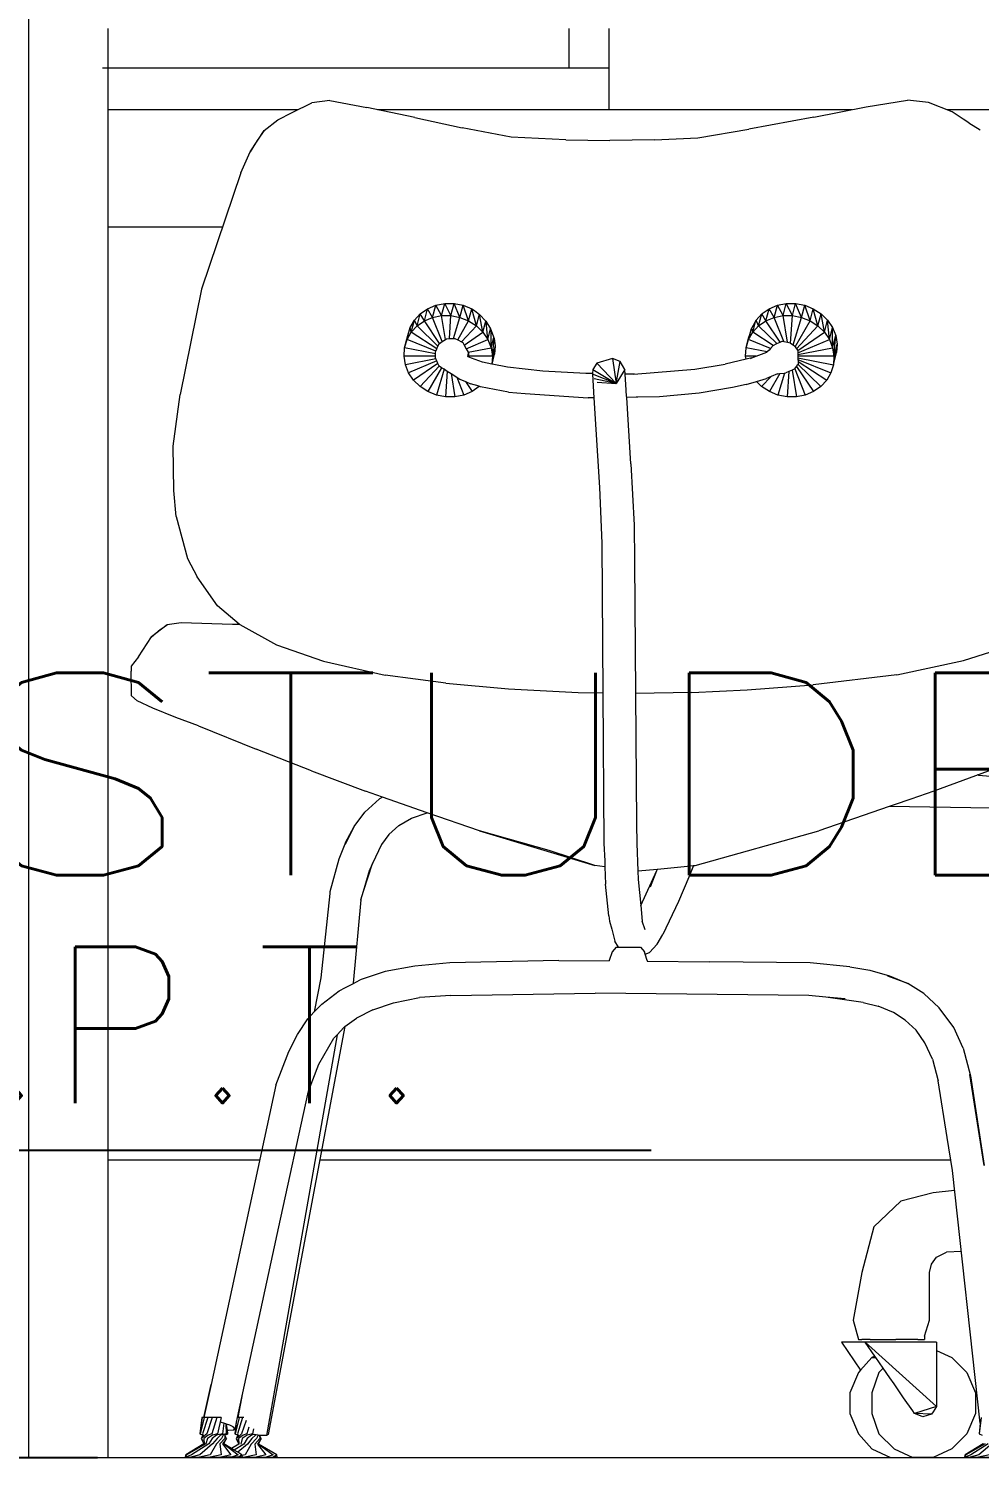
# Model space of a CAD drawing. Header units: millimetres. Extents: x -59 to 123, y 54 to 155.
# Drawn here: x 16.478 to 16.957, y 127.765 to 128.485 of the extents above; entities that cross this region are included whole.
import ezdxf
from ezdxf.enums import TextEntityAlignment as Align

# ---------------------------------------------------------------- set-up
doc = ezdxf.new("R2010")
doc.units = ezdxf.units.MM
doc.layers.get('0').update_dxf_attribs({"lineweight": 9})
doc.layers.add('A-TEX 010', color=7, linetype='Continuous')
for name, color, linetype, lineweight in [('COTAS', 8, 'Continuous', 5), ('mobiliario', 7, 'Continuous', 0), ('MUROS', 7, 'Continuous', 80)]:
    doc.layers.add(name, color=color, linetype=linetype, lineweight=lineweight)
doc.styles.add('1000-NOTAS', font='romans.shx', dxfattribs={"height": 2})
doc.styles.add('ROMANS', font='ROMANS.SHX', dxfattribs={"width": 1.35, "height": 0.29})

# ---------------------------------------------------------------- blocks, each defined once
blk = doc.blocks.new('NIVEL-CORTE-()')
at = {"color": 1}
for p, q in [((0, 3.934), (13.03, 3.934)), ((-5.948, 0), (5.948, 0))]:
    blk.add_line(p, q, dxfattribs=at)
at = {"color": 7, "style": '1000-NOTAS'}
blk.add_attdef('ADFADFAFA', text='', height=2, dxfattribs=at).set_placement((6.389, 3.936), align=Align.BOTTOM_CENTER)
blk = doc.blocks.new('silaapilablee')
for p, q in [((-1.0577, 0.08351), (-1.04573, 0.08828)), ((-1.04573, 0.08828), (-1.03505, 0.08945)), ((-1.01422, 0.086), (-1.03505, 0.08945)), ((-0.74402, 0.08918), (-0.76263, 0.08576)), ((-0.74402, 0.08918), (-0.73491, 0.08799)), ((-0.72512, 0.0832), (-0.73491, 0.08799)), ((-1.06605, 0.07798), (-1.06313, 0.07984)), ((-1.06313, 0.07984), (-1.0577, 0.08351)), ((-0.98786, 0.08086), (-1.01422, 0.086)), ((-0.98786, 0.08086), (-0.95522, 0.07481)), ((-0.78687, 0.08067), (-0.81073, 0.07542)), ((-0.78687, 0.08067), (-0.76263, 0.08576)), ((-0.71783, 0.07952), (-0.72512, 0.0832)), ((-0.71098, 0.07403), (-0.71783, 0.07952)), ((-1.06605, 0.07798), (-1.07177, 0.07437)), ((-0.92951, 0.07037), (-0.95522, 0.07481)), ((-0.83538, 0.07077), (-0.81073, 0.07542)), ((-0.71098, 0.07403), (-0.70742, 0.06902)), ((-0.7039, 0.06336), (-0.71098, 0.07403)), ((-0.90765, 0.06937), (-0.92951, 0.07037)), ((-0.90765, 0.06937), (-0.88517, 0.06902)), ((-0.86288, 0.06936), (-0.88517, 0.06902)), ((-0.86288, 0.06936), (-0.83538, 0.07077)), ((-0.70742, 0.06902), (-0.7039, 0.06336)), ((-0.69914, 0.05279), (-0.7039, 0.06336)), ((-0.69914, 0.05279), (-0.67944, -0.0059)), ((-0.67944, -0.0059), (-0.66856, -0.0589)), ((-0.9833, -0.01395), (-0.98764, -0.0157)), ((-0.98605, -0.02184), (-0.9833, -0.01395)), ((-0.9787, -0.01306), (-0.9833, -0.01395)), ((-0.9817, -0.02009), (-0.9833, -0.01395)), ((-0.9817, -0.02009), (-0.9787, -0.01306)), ((-0.9771, -0.0192), (-0.9787, -0.01306)), ((-0.97404, -0.01306), (-0.9787, -0.01306)), ((-0.9771, -0.0192), (-0.97404, -0.01306)), ((-0.97244, -0.0192), (-0.97404, -0.01306)), ((-0.96953, -0.01395), (-0.97404, -0.01306)), ((-0.97244, -0.0192), (-0.96953, -0.01395)), ((-0.96793, -0.02009), (-0.96953, -0.01395)), ((-0.96536, -0.0157), (-0.96953, -0.01395)), ((-0.81123, -0.01395), (-0.81557, -0.0157)), ((-0.81397, -0.02184), (-0.81123, -0.01395)), ((-0.80663, -0.01306), (-0.81123, -0.01395)), ((-0.80963, -0.02009), (-0.81123, -0.01395)), ((-0.80963, -0.02009), (-0.80663, -0.01306)), ((-0.80503, -0.0192), (-0.80663, -0.01306)), ((-0.80197, -0.01306), (-0.80663, -0.01306)), ((-0.80503, -0.0192), (-0.80197, -0.01306)), ((-0.80037, -0.0192), (-0.80197, -0.01306)), ((-0.79746, -0.01395), (-0.80197, -0.01306)), ((-0.80037, -0.0192), (-0.79746, -0.01395)), ((-0.79586, -0.02009), (-0.79746, -0.01395)), ((-0.79329, -0.0157), (-0.79746, -0.01395)), ((-0.99481, -0.02142), (-0.99732, -0.02515)), ((-0.99573, -0.03129), (-0.99481, -0.02142)), ((-0.99154, -0.01823), (-0.99481, -0.02142)), ((-0.99321, -0.02756), (-0.99481, -0.02142)), ((-0.99321, -0.02756), (-0.99154, -0.01823)), ((-0.98764, -0.0157), (-0.99154, -0.01823)), ((-0.98994, -0.02437), (-0.99154, -0.01823)), ((-0.98994, -0.02437), (-0.98764, -0.0157)), ((-0.98605, -0.02184), (-0.98764, -0.0157)), ((-0.9817, -0.02009), (-0.98605, -0.02184)), ((-0.9771, -0.0192), (-0.9817, -0.02009)), ((-0.9775, -0.03396), (-0.9817, -0.02009)), ((-0.97621, -0.03299), (-0.9771, -0.0192)), ((-0.97244, -0.0192), (-0.9771, -0.0192)), ((-0.97463, -0.03257), (-0.97244, -0.0192)), ((-0.97279, -0.0322), (-0.96793, -0.02009)), ((-0.96793, -0.02009), (-0.97244, -0.0192)), ((-0.96793, -0.02009), (-0.96536, -0.0157)), ((-0.96376, -0.02184), (-0.96793, -0.02009)), ((-0.96376, -0.02184), (-0.96536, -0.0157)), ((-0.96185, -0.01813), (-0.96536, -0.0157)), ((-0.96376, -0.02184), (-0.96172, -0.01823)), ((-0.96012, -0.02437), (-0.96172, -0.01823)), ((-0.96172, -0.01823), (-0.95881, -0.02154)), ((-0.96012, -0.02437), (-0.95881, -0.02154)), ((-0.95881, -0.02154), (-0.95665, -0.02532)), ((-0.81953, -0.01859), (-0.82261, -0.02193)), ((-0.82114, -0.02756), (-0.81953, -0.01859)), ((-0.81687, -0.01654), (-0.81953, -0.01859)), ((-0.81787, -0.02437), (-0.81941, -0.01845)), ((-0.81787, -0.02437), (-0.81557, -0.0157)), ((-0.81557, -0.0157), (-0.81687, -0.01654)), ((-0.81397, -0.02184), (-0.81557, -0.0157)), ((-0.80963, -0.02009), (-0.81397, -0.02184)), ((-0.80503, -0.0192), (-0.80963, -0.02009)), ((-0.80643, -0.03067), (-0.80963, -0.02009)), ((-0.80428, -0.03077), (-0.80503, -0.0192)), ((-0.80037, -0.0192), (-0.80503, -0.0192)), ((-0.80232, -0.03115), (-0.80037, -0.0192)), ((-0.80073, -0.03224), (-0.79586, -0.02009)), ((-0.79586, -0.02009), (-0.80037, -0.0192)), ((-0.79586, -0.02009), (-0.79329, -0.0157)), ((-0.79169, -0.02184), (-0.79586, -0.02009)), ((-0.79169, -0.02184), (-0.79329, -0.0157)), ((-0.78964, -0.01823), (-0.79329, -0.0157)), ((-0.79169, -0.02184), (-0.78964, -0.01823)), ((-0.78805, -0.02437), (-0.78964, -0.01823)), ((-0.78668, -0.02142), (-0.78964, -0.01823)), ((-0.78805, -0.02437), (-0.78668, -0.02142)), ((-0.78509, -0.02756), (-0.78668, -0.02142)), ((-0.78454, -0.02515), (-0.78668, -0.02142)), ((-0.99732, -0.02515), (-0.99897, -0.02924)), ((-0.99737, -0.03538), (-0.99732, -0.02515)), ((-0.99573, -0.03129), (-0.99732, -0.02515)), ((-0.99321, -0.02756), (-0.99573, -0.03129)), ((-0.98994, -0.02437), (-0.99321, -0.02756)), ((-0.97984, -0.03684), (-0.99321, -0.02756)), ((-0.98605, -0.02184), (-0.98994, -0.02437)), ((-0.97923, -0.03593), (-0.98994, -0.02437)), ((-0.97853, -0.03489), (-0.98605, -0.02184)), ((-0.97097, -0.03253), (-0.96376, -0.02184)), ((-0.96927, -0.0333), (-0.96012, -0.02437)), ((-0.96736, -0.03418), (-0.95716, -0.02756)), ((-0.96012, -0.02437), (-0.96376, -0.02184)), ((-0.95716, -0.02756), (-0.96012, -0.02437)), ((-0.95716, -0.02756), (-0.95869, -0.02169)), ((-0.95716, -0.02756), (-0.95665, -0.02532)), ((-0.95501, -0.03129), (-0.95716, -0.02756)), ((-0.95501, -0.03129), (-0.95649, -0.0256)), ((-0.82507, -0.02586), (-0.82677, -0.03069)), ((-0.8253, -0.03538), (-0.82526, -0.02637)), ((-0.82261, -0.02193), (-0.82507, -0.02586)), ((-0.82365, -0.03129), (-0.82507, -0.02586)), ((-0.82365, -0.03129), (-0.82282, -0.02227)), ((-0.82114, -0.02756), (-0.82365, -0.03129)), ((-0.82114, -0.02756), (-0.82261, -0.02193)), ((-0.81787, -0.02437), (-0.82114, -0.02756)), ((-0.81178, -0.03405), (-0.82114, -0.02756)), ((-0.81397, -0.02184), (-0.81787, -0.02437)), ((-0.81045, -0.03237), (-0.81787, -0.02437)), ((-0.80849, -0.03135), (-0.81397, -0.02184)), ((-0.79935, -0.03319), (-0.79169, -0.02184)), ((-0.79853, -0.0346), (-0.78805, -0.02437)), ((-0.79794, -0.03591), (-0.78509, -0.02756)), ((-0.78805, -0.02437), (-0.79169, -0.02184)), ((-0.78509, -0.02756), (-0.78805, -0.02437)), ((-0.78509, -0.02756), (-0.78454, -0.02515)), ((-0.78294, -0.03129), (-0.78509, -0.02756)), ((-0.78294, -0.03129), (-0.78454, -0.02515)), ((-0.7833, -0.02924), (-0.78454, -0.02515)), ((-0.99897, -0.02924), (-0.99966, -0.03351)), ((-0.99966, -0.03351), (-0.99806, -0.03965)), ((-0.99779, -0.04393), (-0.99966, -0.03351)), ((-0.99966, -0.03351), (-0.99939, -0.03779)), ((-0.99806, -0.03965), (-0.99897, -0.02924)), ((-0.99737, -0.03538), (-0.99897, -0.02924)), ((-0.99737, -0.03538), (-0.99806, -0.03965)), ((-0.99573, -0.03129), (-0.99737, -0.03538)), ((-0.97989, -0.03884), (-0.99737, -0.03538)), ((-0.97987, -0.03794), (-0.99573, -0.03129)), ((-0.97923, -0.03593), (-0.97984, -0.03684)), ((-0.97853, -0.03489), (-0.97923, -0.03593)), ((-0.97831, -0.03456), (-0.97853, -0.03489)), ((-0.9775, -0.03396), (-0.97831, -0.03456)), ((-0.97621, -0.03299), (-0.9775, -0.03396)), ((-0.97604, -0.03286), (-0.97621, -0.03299)), ((-0.97463, -0.03257), (-0.97604, -0.03286)), ((-0.97279, -0.0322), (-0.97463, -0.03257)), ((-0.97203, -0.03204), (-0.97279, -0.0322)), ((-0.97097, -0.03253), (-0.97203, -0.03204)), ((-0.96927, -0.0333), (-0.97097, -0.03253)), ((-0.96736, -0.03418), (-0.96927, -0.0333)), ((-0.96736, -0.03418), (-0.96613, -0.03577)), ((-0.96613, -0.03577), (-0.95501, -0.03129)), ((-0.96613, -0.03577), (-0.96545, -0.03666)), ((-0.96437, -0.03744), (-0.95377, -0.03538)), ((-0.95501, -0.03129), (-0.95534, -0.02942)), ((-0.95377, -0.03538), (-0.95522, -0.02981)), ((-0.95377, -0.03538), (-0.95501, -0.03129)), ((-0.9535, -0.03965), (-0.95377, -0.03538)), ((-0.82677, -0.03069), (-0.82736, -0.03441)), ((-0.82736, -0.03441), (-0.82599, -0.03965)), ((-0.82736, -0.03441), (-0.82709, -0.03865)), ((-0.82579, -0.04366), (-0.82732, -0.03502)), ((-0.82599, -0.03965), (-0.82677, -0.03069)), ((-0.8253, -0.03538), (-0.82667, -0.03009)), ((-0.8253, -0.03538), (-0.82599, -0.03965)), ((-0.82365, -0.03129), (-0.8253, -0.03538)), ((-0.81375, -0.03767), (-0.8253, -0.03538)), ((-0.81276, -0.03586), (-0.82365, -0.03129)), ((-0.81276, -0.03586), (-0.81375, -0.03767)), ((-0.81178, -0.03405), (-0.81276, -0.03586)), ((-0.81103, -0.03267), (-0.81178, -0.03405)), ((-0.81045, -0.03237), (-0.81103, -0.03267)), ((-0.80849, -0.03135), (-0.81045, -0.03237)), ((-0.80711, -0.03064), (-0.80849, -0.03135)), ((-0.80643, -0.03067), (-0.80711, -0.03064)), ((-0.80428, -0.03077), (-0.80643, -0.03067)), ((-0.80277, -0.03084), (-0.80428, -0.03077)), ((-0.80232, -0.03115), (-0.80277, -0.03084)), ((-0.80073, -0.03224), (-0.80232, -0.03115)), ((-0.79935, -0.03319), (-0.80073, -0.03224)), ((-0.79909, -0.03338), (-0.79935, -0.03319)), ((-0.79853, -0.0346), (-0.79909, -0.03338)), ((-0.79794, -0.03591), (-0.79853, -0.0346)), ((-0.7974, -0.03711), (-0.79794, -0.03591)), ((-0.7974, -0.03711), (-0.78294, -0.03129)), ((-0.79727, -0.0384), (-0.7817, -0.03538)), ((-0.78294, -0.03129), (-0.7833, -0.02924)), ((-0.7817, -0.03538), (-0.7833, -0.02924)), ((-0.7817, -0.03538), (-0.78294, -0.03129)), ((-0.78142, -0.03965), (-0.7817, -0.03538)), ((-0.99779, -0.04393), (-0.99939, -0.03779)), ((-0.99806, -0.03965), (-0.9799, -0.03965)), ((-0.99806, -0.03965), (-0.99779, -0.04393)), ((-0.97991, -0.04046), (-0.99779, -0.04393)), ((-0.97993, -0.04132), (-0.99655, -0.04802)), ((-0.97994, -0.04236), (-0.9944, -0.05174)), ((-0.97994, -0.04236), (-0.97996, -0.04364)), ((-0.97993, -0.04132), (-0.97994, -0.04236)), ((-0.97991, -0.04046), (-0.97993, -0.04132)), ((-0.9799, -0.03965), (-0.97991, -0.04046)), ((-0.97989, -0.03884), (-0.9799, -0.03965)), ((-0.97987, -0.03794), (-0.97989, -0.03884)), ((-0.97986, -0.03686), (-0.97987, -0.03794)), ((-0.97984, -0.03684), (-0.97986, -0.03686)), ((-0.96595, -0.0363), (-0.96545, -0.03666)), ((-0.96545, -0.03666), (-0.96437, -0.03744)), ((-0.96437, -0.03744), (-0.96421, -0.03756)), ((-0.95886, -0.03965), (-0.96421, -0.03756)), ((-0.95886, -0.03965), (-0.9535, -0.03965)), ((-0.95664, -0.04052), (-0.95886, -0.03965)), ((-0.95664, -0.04052), (-0.95375, -0.04121)), ((-0.95598, -0.04078), (-0.95664, -0.04052)), ((-0.95375, -0.04121), (-0.9535, -0.03965)), ((-0.95375, -0.04121), (-0.94329, -0.04372)), ((-0.89274, -0.04631), (-0.89026, -0.04232)), ((-0.89026, -0.04232), (-0.88654, -0.04082)), ((-0.88824, -0.05343), (-0.89026, -0.04232)), ((-0.88654, -0.04082), (-0.88824, -0.05343)), ((-0.88824, -0.05343), (-0.87858, -0.04314)), ((-0.88654, -0.04082), (-0.87858, -0.04314)), ((-0.87858, -0.04314), (-0.87653, -0.04631)), ((-0.82579, -0.04366), (-0.82709, -0.03865)), ((-0.82599, -0.03965), (-0.81386, -0.03965)), ((-0.82599, -0.03965), (-0.82573, -0.04365)), ((-0.82573, -0.04365), (-0.82103, -0.0427)), ((-0.82103, -0.0427), (-0.81536, -0.04071)), ((-0.81536, -0.04071), (-0.81383, -0.03994)), ((-0.81375, -0.03767), (-0.81399, -0.03812)), ((-0.81363, -0.03984), (-0.81399, -0.03812)), ((-0.81399, -0.03812), (-0.81386, -0.03965)), ((-0.81386, -0.03965), (-0.81383, -0.03994)), ((-0.81383, -0.03994), (-0.81363, -0.03984)), ((-0.79852, -0.04325), (-0.79799, -0.04205)), ((-0.79799, -0.04205), (-0.79748, -0.04089)), ((-0.79799, -0.04205), (-0.78376, -0.04802)), ((-0.79748, -0.04089), (-0.79726, -0.04039)), ((-0.79748, -0.04089), (-0.78212, -0.04393)), ((-0.79727, -0.03738), (-0.7974, -0.03711)), ((-0.79727, -0.0384), (-0.79727, -0.03738)), ((-0.79726, -0.03965), (-0.79727, -0.0384)), ((-0.79726, -0.03965), (-0.78142, -0.03965)), ((-0.79726, -0.04039), (-0.79726, -0.03965)), ((-0.78212, -0.04393), (-0.78142, -0.03965)), ((-0.99779, -0.04393), (-0.99655, -0.04802)), ((-0.99655, -0.04802), (-0.9944, -0.05174)), ((-0.97993, -0.0437), (-0.99144, -0.05494)), ((-0.97922, -0.04475), (-0.9878, -0.05747)), ((-0.97832, -0.04598), (-0.98363, -0.05922)), ((-0.97993, -0.0437), (-0.97996, -0.04364)), ((-0.97922, -0.04475), (-0.97993, -0.0437)), ((-0.97842, -0.04593), (-0.97922, -0.04475)), ((-0.97692, -0.04662), (-0.97912, -0.06011)), ((-0.97842, -0.04593), (-0.97832, -0.04598)), ((-0.97832, -0.04598), (-0.97692, -0.04662)), ((-0.97692, -0.04662), (-0.97528, -0.04737)), ((-0.97528, -0.04737), (-0.97446, -0.06011)), ((-0.97528, -0.04737), (-0.97373, -0.04808)), ((-0.97321, -0.04813), (-0.97373, -0.04808)), ((-0.97321, -0.04813), (-0.96986, -0.05922)), ((-0.97077, -0.04835), (-0.97321, -0.04813)), ((-0.97077, -0.04835), (-0.96551, -0.05747)), ((-0.96966, -0.04845), (-0.97077, -0.04835)), ((-0.96966, -0.04845), (-0.96636, -0.04983)), ((-0.96636, -0.04983), (-0.96162, -0.05494)), ((-0.96636, -0.04983), (-0.96399, -0.05081)), ((-0.92796, -0.04624), (-0.94329, -0.04372)), ((-0.89723, -0.04871), (-0.92796, -0.04624)), ((-0.8976, -0.04871), (-0.89723, -0.04871)), ((-0.89723, -0.04871), (-0.89289, -0.04865)), ((-0.89322, -0.0539), (-0.89289, -0.04865)), ((-0.89289, -0.04865), (-0.89274, -0.04631)), ((-0.89274, -0.04631), (-0.88824, -0.05343)), ((-0.87653, -0.04631), (-0.88824, -0.05343)), ((-0.88824, -0.05343), (-0.87634, -0.04876)), ((-0.87634, -0.04876), (-0.87707, -0.06055)), ((-0.87653, -0.04631), (-0.87636, -0.04843)), ((-0.87636, -0.04843), (-0.87307, -0.04839)), ((-0.87636, -0.04843), (-0.87634, -0.04876)), ((-0.87307, -0.04839), (-0.85138, -0.04719)), ((-0.85138, -0.04719), (-0.8335, -0.04522)), ((-0.8335, -0.04522), (-0.82579, -0.04366)), ((-0.82579, -0.04366), (-0.82573, -0.04365)), ((-0.80796, -0.05025), (-0.81156, -0.05922)), ((-0.80796, -0.05025), (-0.80954, -0.05128)), ((-0.80514, -0.04841), (-0.80796, -0.05025)), ((-0.80514, -0.04841), (-0.80704, -0.06011)), ((-0.80322, -0.04716), (-0.80514, -0.04841)), ((-0.80179, -0.04622), (-0.80322, -0.04716)), ((-0.80322, -0.04716), (-0.80239, -0.06011)), ((-0.80179, -0.04622), (-0.80173, -0.04619)), ((-0.80173, -0.04619), (-0.80039, -0.04542)), ((-0.80173, -0.04619), (-0.79779, -0.05922)), ((-0.80039, -0.04542), (-0.79916, -0.04471)), ((-0.80039, -0.04542), (-0.79344, -0.05747)), ((-0.79916, -0.04471), (-0.79912, -0.04461)), ((-0.79912, -0.04461), (-0.79852, -0.04325)), ((-0.79912, -0.04461), (-0.78955, -0.05494)), ((-0.79852, -0.04325), (-0.78628, -0.05174)), ((-0.78628, -0.05174), (-0.78376, -0.04802)), ((-0.78376, -0.04802), (-0.78212, -0.04393)), ((-0.9944, -0.05174), (-0.99144, -0.05494)), ((-0.99144, -0.05494), (-0.9878, -0.05747)), ((-0.9878, -0.05747), (-0.98363, -0.05922)), ((-0.96986, -0.05922), (-0.96551, -0.05747)), ((-0.96551, -0.05747), (-0.96162, -0.05494)), ((-0.95895, -0.05233), (-0.96399, -0.05081)), ((-0.96162, -0.05494), (-0.95895, -0.05233)), ((-0.95377, -0.05389), (-0.95895, -0.05233)), ((-0.95377, -0.05389), (-0.94693, -0.05545)), ((-0.94693, -0.05545), (-0.93011, -0.0583)), ((-0.8936, -0.05985), (-0.89322, -0.0539)), ((-0.88824, -0.05343), (-0.87716, -0.05098)), ((-0.87883, -0.05276), (-0.88824, -0.05343)), ((-0.83409, -0.05771), (-0.81999, -0.05503)), ((-0.81999, -0.05503), (-0.81944, -0.05487)), ((-0.81944, -0.05487), (-0.81924, -0.05481)), ((-0.81944, -0.05487), (-0.81937, -0.05494)), ((-0.81924, -0.05481), (-0.81937, -0.05494)), ((-0.81937, -0.05494), (-0.81573, -0.05747)), ((-0.81924, -0.05481), (-0.8149, -0.05352)), ((-0.81235, -0.05246), (-0.81573, -0.05747)), ((-0.81573, -0.05747), (-0.81156, -0.05922)), ((-0.81235, -0.05246), (-0.8149, -0.05352)), ((-0.80954, -0.05128), (-0.81235, -0.05246)), ((-0.79779, -0.05922), (-0.79344, -0.05747)), ((-0.79344, -0.05747), (-0.78955, -0.05494)), ((-0.78955, -0.05494), (-0.78628, -0.05174)), ((-0.98363, -0.05922), (-0.97912, -0.06011)), ((-0.97912, -0.06011), (-0.97446, -0.06011)), ((-0.97446, -0.06011), (-0.96986, -0.05922)), ((-0.93011, -0.0583), (-0.91014, -0.06016)), ((-0.91014, -0.06016), (-0.89919, -0.06029)), ((-0.89919, -0.06029), (-0.89834, -0.06033)), ((-0.89834, -0.06033), (-0.89363, -0.06038)), ((-0.89575, -0.09388), (-0.89363, -0.06038)), ((-0.89363, -0.06038), (-0.8936, -0.05985)), ((-0.87707, -0.06055), (-0.87991, -0.10588)), ((-0.87707, -0.06055), (-0.87423, -0.06058)), ((-0.84247, -0.05843), (-0.87423, -0.06058)), ((-0.83409, -0.05771), (-0.84247, -0.05843)), ((-0.81156, -0.05922), (-0.80704, -0.06011)), ((-0.80704, -0.06011), (-0.80239, -0.06011)), ((-0.80239, -0.06011), (-0.79779, -0.05922)), ((-0.66508, -0.08498), (-0.66856, -0.0589)), ((-0.66544, -0.10728), (-0.66508, -0.08498)), ((-0.89575, -0.09388), (-0.89732, -0.12486)), ((-0.87991, -0.10588), (-0.88115, -0.13393)), ((-0.66659, -0.12045), (-0.66544, -0.10728)), ((-0.66659, -0.12045), (-0.67225, -0.14164)), ((-0.89732, -0.12486), (-0.89753, -0.14299)), ((-0.88115, -0.13393), (-0.88167, -0.2093)), ((-0.89753, -0.14299), (-0.89806, -0.20954)), ((-0.67225, -0.14164), (-0.67722, -0.15076)), ((-0.68749, -0.16551), (-0.67722, -0.15076)), ((-0.69843, -0.17467), (-0.68749, -0.16551)), ((-0.69872, -0.17483), (-0.71723, -0.18505)), ((-0.69843, -0.17467), (-0.69872, -0.17483)), ((-0.69872, -0.17483), (-0.69495, -0.17475)), ((-0.69495, -0.17475), (-0.6691, -0.17393)), ((-0.6691, -0.17393), (-0.66206, -0.17498)), ((-0.66206, -0.17498), (-0.65424, -0.18105)), ((-0.65856, -0.17737), (-0.66206, -0.17498)), ((-0.65424, -0.18105), (-0.65856, -0.17737)), ((-1.06339, -0.19296), (-1.08939, -0.18471)), ((-0.71723, -0.18505), (-0.74081, -0.19326)), ((-0.6476, -0.1912), (-0.65424, -0.18105)), ((-1.02967, -0.20013), (-1.06339, -0.19296)), ((-0.74081, -0.19326), (-0.77186, -0.20037)), ((-0.6476, -0.1912), (-0.64398, -0.19586)), ((-1.02967, -0.20013), (-0.98751, -0.2052)), ((-0.80249, -0.20442), (-0.77186, -0.20037)), ((-0.64415, -0.21075), (-0.64399, -0.19839)), ((-0.64398, -0.19586), (-0.64399, -0.19839)), ((-0.95432, -0.20782), (-0.98751, -0.2052)), ((-0.92638, -0.2091), (-0.95432, -0.20782)), ((-0.83403, -0.2073), (-0.86917, -0.20911)), ((-0.80249, -0.20442), (-0.83403, -0.2073)), ((-0.92638, -0.2091), (-0.89806, -0.20954)), ((-0.89806, -0.20954), (-0.89859, -0.27527)), ((-0.88167, -0.2093), (-0.88219, -0.28526)), ((-0.86917, -0.20911), (-0.88167, -0.2093)), ((-0.65493, -0.21696), (-0.64703, -0.21337)), ((-0.64415, -0.21075), (-0.64703, -0.21337)), ((-0.67787, -0.22593), (-0.66642, -0.22172)), ((-0.66642, -0.22172), (-0.65493, -0.21696)), ((-0.67787, -0.22593), (-0.70687, -0.23762)), ((-1.10566, -0.23762), (-1.0483, -0.25887)), ((-0.73482, -0.24855), (-0.70687, -0.23762)), ((-1.0709, -0.25068), (-1.08083, -0.25155)), ((-1.0709, -0.25068), (-1.07031, -0.25067)), ((-0.73482, -0.24855), (-0.76195, -0.25887)), ((-1.0483, -0.25887), (-1.03682, -0.26283)), ((-0.77062, -0.26188), (-0.76195, -0.25887)), ((-1.03682, -0.26283), (-1.02841, -0.26573)), ((-1.02841, -0.26573), (-1.02643, -0.26641)), ((-0.79314, -0.26969), (-0.77062, -0.26188)), ((-0.77062, -0.26188), (-0.76907, -0.26274)), ((-0.76166, -0.26935), (-0.76907, -0.26274)), ((-1.07727, -0.26742), (-1.02593, -0.26658)), ((-1.02643, -0.26641), (-1.02593, -0.26658)), ((-1.02593, -0.26658), (-0.9904, -0.27884)), ((-0.8195, -0.27884), (-0.79314, -0.26969)), ((-0.78527, -0.27244), (-0.79314, -0.26969)), ((-0.77878, -0.2762), (-0.78527, -0.27244)), ((-0.75624, -0.27666), (-0.76166, -0.26935)), ((-0.92806, -0.29621), (-0.9904, -0.27884)), ((-0.89859, -0.27527), (-0.89868, -0.28526)), ((-0.8195, -0.27884), (-0.87757, -0.29621)), ((-0.85462, -0.2887), (-0.8195, -0.27884)), ((-0.77878, -0.2762), (-0.77374, -0.28069)), ((-0.77374, -0.28069), (-0.77003, -0.28574)), ((-0.75186, -0.28557), (-0.75624, -0.27666)), ((-0.752, -0.28465), (-0.75624, -0.27666)), ((-0.89868, -0.28526), (-0.89923, -0.29902)), ((-0.88219, -0.28526), (-0.88253, -0.29398)), ((-0.77003, -0.28574), (-0.76559, -0.29528)), ((-0.752, -0.28465), (-0.74852, -0.29309)), ((-0.88253, -0.29398), (-0.88264, -0.29689)), ((-0.87757, -0.29621), (-0.85462, -0.2887)), ((-0.74852, -0.29309), (-0.74413, -0.30951)), ((-0.92732, -0.29628), (-0.92806, -0.29621)), ((-0.92732, -0.29628), (-0.92496, -0.30222)), ((-0.92266, -0.29674), (-0.92732, -0.29628)), ((-0.92496, -0.30222), (-0.91969, -0.31438)), ((-0.90914, -0.29806), (-0.92266, -0.29674)), ((-0.89923, -0.29902), (-0.90914, -0.29806)), ((-0.90914, -0.29806), (-0.90895, -0.29853)), ((-0.90881, -0.29887), (-0.90895, -0.29853)), ((-0.90559, -0.30702), (-0.90881, -0.29887)), ((-0.90071, -0.31643), (-0.90881, -0.29887)), ((-0.89923, -0.29902), (-0.89941, -0.30335)), ((-0.88264, -0.29689), (-0.88298, -0.30571)), ((-0.88264, -0.29689), (-0.87757, -0.29621)), ((-0.76099, -0.30922), (-0.76559, -0.29528)), ((-0.76559, -0.29528), (-0.76421, -0.29824)), ((-0.76099, -0.30922), (-0.76421, -0.29824)), ((-0.89941, -0.30335), (-0.90071, -0.31643)), ((-0.88462, -0.32164), (-0.88298, -0.30571)), ((-0.75971, -0.3136), (-0.76099, -0.30922)), ((-0.74413, -0.30951), (-0.74402, -0.31036)), ((-0.91969, -0.31438), (-0.91188, -0.33101)), ((-0.90071, -0.31643), (-0.9015, -0.32425)), ((-0.75971, -0.3136), (-0.75573, -0.35563)), ((-0.75966, -0.31377), (-0.75971, -0.3136)), ((-0.74402, -0.31036), (-0.73945, -0.3529)), ((-0.88462, -0.32164), (-0.88502, -0.32425)), ((-0.90898, -0.33592), (-0.91188, -0.33101)), ((-0.90297, -0.32874), (-0.9015, -0.32425)), ((-0.88609, -0.32842), (-0.88765, -0.33443)), ((-0.88502, -0.32425), (-0.88609, -0.32842)), ((-0.90516, -0.34013), (-0.90898, -0.33592)), ((-0.90055, -0.33749), (-0.90258, -0.33982)), ((-0.88952, -0.33749), (-0.90055, -0.33749)), ((-0.88952, -0.33749), (-0.88765, -0.33443)), ((-0.88829, -0.33749), (-0.88952, -0.33749)), ((-0.88829, -0.33749), (-0.88627, -0.33982)), ((-1.00607, -0.34738), (-0.98612, -0.34529)), ((-0.98612, -0.34529), (-0.9354, -0.34485)), ((-0.90395, -0.34447), (-0.9354, -0.34485)), ((-0.90295, -0.34096), (-0.90516, -0.34013)), ((-0.90401, -0.34421), (-0.90295, -0.34096)), ((-0.90401, -0.34421), (-0.90395, -0.34447)), ((-0.90295, -0.34096), (-0.90258, -0.33982)), ((-0.88627, -0.33982), (-0.88484, -0.34421)), ((-0.85942, -0.34421), (-0.88486, -0.34432)), ((-0.88484, -0.34421), (-0.88486, -0.34432)), ((-0.85942, -0.34421), (-0.80459, -0.34524)), ((-0.80459, -0.34524), (-0.78681, -0.34693)), ((-1.02599, -0.3519), (-1.03531, -0.35572)), ((-1.03531, -0.35572), (-1.02514, -0.35197)), ((-1.01613, -0.34907), (-1.02599, -0.3519)), ((-1.00607, -0.34738), (-1.01613, -0.34907)), ((-0.78681, -0.34693), (-0.77192, -0.34974)), ((-0.77192, -0.34974), (-0.75933, -0.35394)), ((-1.04341, -0.36082), (-1.03531, -0.35572)), ((-0.75569, -0.35583), (-0.75933, -0.35394)), ((-0.75573, -0.35563), (-0.75569, -0.35583)), ((-0.75186, -0.35782), (-0.75569, -0.35583)), ((-0.74869, -0.35947), (-0.75186, -0.35782)), ((-0.73995, -0.36619), (-0.74869, -0.35947)), ((-0.73945, -0.3529), (-0.73622, -0.37008)), ((-1.05114, -0.36794), (-1.04341, -0.36082)), ((-1.01279, -0.36524), (-1.02032, -0.36722)), ((-1.01279, -0.36524), (-0.99402, -0.36262)), ((-1.00368, -0.36353), (-0.99402, -0.36262)), ((-0.99402, -0.36262), (-0.98535, -0.36179)), ((-0.98535, -0.36179), (-0.87768, -0.36065)), ((-0.80505, -0.3618), (-0.87768, -0.36065)), ((-0.80505, -0.3618), (-0.78925, -0.36271)), ((-0.77612, -0.36547), (-0.78925, -0.36271)), ((-0.76571, -0.36894), (-0.77612, -0.36547)), ((-0.73622, -0.37008), (-0.73995, -0.36619)), ((-1.05843, -0.37785), (-1.05114, -0.36794)), ((-1.03399, -0.37428), (-1.03947, -0.37933)), ((-1.03399, -0.37428), (-1.02803, -0.37038)), ((-1.02803, -0.37038), (-1.02032, -0.36722)), ((-0.76571, -0.36894), (-0.75752, -0.37321)), ((-0.75162, -0.37748), (-0.75752, -0.37321)), ((-0.73294, -0.37351), (-0.73622, -0.37008)), ((-0.72773, -0.38145), (-0.73294, -0.37351)), ((-1.06311, -0.38829), (-1.05843, -0.37785)), ((-1.04388, -0.38564), (-1.03947, -0.37933)), ((-0.75162, -0.37748), (-0.71299, -0.58302)), ((-0.75113, -0.37783), (-0.75162, -0.37748)), ((-0.74767, -0.3816), (-0.75113, -0.37783)), ((-0.74767, -0.3816), (-0.71216, -0.58342)), ((-0.74608, -0.38334), (-0.74767, -0.3816)), ((-0.72334, -0.38992), (-0.72773, -0.38145)), ((-1.06311, -0.38829), (-1.06684, -0.40221)), ((-1.04769, -0.39378), (-1.04388, -0.38564)), ((-0.73846, -0.39637), (-0.74608, -0.38334)), ((-1.04769, -0.39378), (-1.05054, -0.40474)), ((-0.71678, -0.40695), (-0.72334, -0.38992)), ((-1.07382, -0.44751), (-1.06651, -0.40151)), ((-1.06684, -0.40221), (-1.07382, -0.44751)), ((-0.73325, -0.40993), (-0.73846, -0.39637)), ((-1.05518, -0.43337), (-1.05054, -0.40474)), ((-0.73325, -0.40993), (-0.73276, -0.41153)), ((-0.71678, -0.40695), (-0.6842, -0.55787)), ((-0.73276, -0.41153), (-0.71816, -0.47837)), ((-1.05773, -0.44999), (-1.05518, -0.43337)), ((-1.0718, -0.57727), (-1.05773, -0.44999)), ((-0.71816, -0.47837), (-0.70012, -0.56197)), ((-0.68058, -0.5744), (-0.6842, -0.55787)), ((-0.6842, -0.55787), (-0.68064, -0.5744)), ((-0.70012, -0.56197), (-0.69777, -0.57447)), ((-0.70012, -0.56197), (-0.69743, -0.57447)), ((-1.07229, -0.57437), (-1.07118, -0.5826)), ((-0.70187, -0.57596), (-0.69962, -0.58269)), ((-0.70072, -0.57447), (-0.7001, -0.57447)), ((-0.7001, -0.57447), (-0.69753, -0.58269)), ((-0.7001, -0.57447), (-0.6983, -0.57447)), ((-0.6983, -0.57447), (-0.69631, -0.58269)), ((-0.6983, -0.57447), (-0.69777, -0.57447)), ((-0.69777, -0.57447), (-0.69743, -0.57447)), ((-0.69743, -0.57447), (-0.69692, -0.57682)), ((-0.68932, -0.5744), (-0.68742, -0.58263)), ((-0.68932, -0.5744), (-0.68717, -0.5744)), ((-0.68717, -0.5744), (-0.68466, -0.58263)), ((-0.68717, -0.5744), (-0.68478, -0.5744)), ((-0.68478, -0.5744), (-0.68203, -0.58263)), ((-0.68478, -0.5744), (-0.68251, -0.5744)), ((-0.68251, -0.5744), (-0.67995, -0.58263)), ((-0.68251, -0.5744), (-0.68071, -0.5744)), ((-0.68071, -0.5744), (-0.67872, -0.58263)), ((-0.68071, -0.5744), (-0.68064, -0.5744)), ((-0.68064, -0.5744), (-0.68058, -0.5744)), ((-0.68058, -0.5744), (-0.67965, -0.5744)), ((-0.67965, -0.5744), (-0.67854, -0.58263)), ((-0.67965, -0.5744), (-0.67949, -0.5744)), ((-0.67949, -0.5744), (-0.67854, -0.58263)), ((-1.07118, -0.5826), (-1.07275, -0.58326)), ((-1.0718, -0.57727), (-1.07118, -0.5826)), ((-0.71299, -0.58302), (-0.71216, -0.58342)), ((-0.7075, -0.58263), (-0.70749, -0.58269)), ((-0.70699, -0.58324), (-0.70589, -0.58306)), ((-0.70589, -0.58306), (-0.70571, -0.58303)), ((-0.70589, -0.58306), (-0.7046, -0.58335)), ((-0.70559, -0.58018), (-0.70501, -0.58269)), ((-0.70501, -0.58269), (-0.70245, -0.58335)), ((-0.70328, -0.57929), (-0.70224, -0.58269)), ((-0.70224, -0.58269), (-0.70041, -0.58335)), ((-0.69962, -0.58269), (-0.69879, -0.58335)), ((-0.69753, -0.58269), (-0.69783, -0.58335)), ((-0.69631, -0.58269), (-0.69769, -0.58335)), ((-0.69612, -0.58269), (-0.69769, -0.58335)), ((-0.69692, -0.57682), (-0.69612, -0.58269)), ((-0.69692, -0.57682), (-0.69668, -0.57794)), ((-0.69668, -0.57794), (-0.69612, -0.58269)), ((-0.69668, -0.57794), (-0.69619, -0.58018)), ((-0.69619, -0.58018), (-0.69534, -0.57909)), ((-0.69552, -0.58063), (-0.69619, -0.58018)), ((-0.69295, -0.5808), (-0.69552, -0.58063)), ((-0.69534, -0.57909), (-0.69367, -0.57826)), ((-0.69367, -0.57826), (-0.69206, -0.57774)), ((-0.69241, -0.58074), (-0.69295, -0.5808)), ((-0.69263, -0.58263), (-0.69241, -0.58074)), ((-0.69263, -0.58263), (-0.69037, -0.58328)), ((-0.69106, -0.58328), (-0.69263, -0.58263)), ((-0.69241, -0.58074), (-0.69206, -0.57774)), ((-0.69206, -0.57774), (-0.6917, -0.57762)), ((-0.6917, -0.57762), (-0.69174, -0.58263)), ((-0.69174, -0.58263), (-0.68895, -0.58328)), ((-0.6917, -0.57762), (-0.69056, -0.57725)), ((-0.69056, -0.57725), (-0.69005, -0.57708)), ((-0.69056, -0.57725), (-0.68991, -0.58263)), ((-0.69005, -0.57708), (-0.68893, -0.57683)), ((-0.68991, -0.58263), (-0.68701, -0.58328)), ((-0.68742, -0.58263), (-0.68486, -0.58328)), ((-0.68466, -0.58263), (-0.68282, -0.58328)), ((-0.68203, -0.58263), (-0.6812, -0.58328)), ((-0.67995, -0.58263), (-0.68025, -0.58328)), ((-0.67872, -0.58263), (-0.68011, -0.58328)), ((-0.67854, -0.58263), (-0.68011, -0.58328)), ((-1.07756, -0.58774), (-1.07112, -0.59318)), ((-1.07569, -0.58774), (-1.06695, -0.59318)), ((-1.07421, -0.58774), (-1.0645, -0.59318)), ((-1.07334, -0.58774), (-1.06413, -0.59318)), ((-1.07321, -0.58774), (-1.06413, -0.59318)), ((-0.71726, -0.59328), (-0.70818, -0.58783)), ((-0.70818, -0.58783), (-0.71548, -0.59328)), ((-0.71216, -0.58342), (-0.70869, -0.58344)), ((-0.70755, -0.58783), (-0.71182, -0.59328)), ((-0.70952, -0.58505), (-0.70869, -0.58344)), ((-0.70952, -0.58505), (-0.70755, -0.58783)), ((-0.70818, -0.58783), (-0.70952, -0.58505)), ((-0.70865, -0.58344), (-0.70872, -0.58505)), ((-0.70872, -0.58505), (-0.70625, -0.58783)), ((-0.70869, -0.58344), (-0.70865, -0.58344)), ((-0.70865, -0.58344), (-0.70818, -0.58344)), ((-0.70818, -0.58344), (-0.70793, -0.5834)), ((-0.70793, -0.5834), (-0.70699, -0.58324)), ((-0.70793, -0.5834), (-0.70707, -0.58505)), ((-0.70707, -0.58505), (-0.70448, -0.58783)), ((-0.70699, -0.58324), (-0.70653, -0.58335)), ((-0.70625, -0.58783), (-0.70685, -0.59328)), ((-0.70653, -0.58335), (-0.70483, -0.58505)), ((-0.70483, -0.58505), (-0.70251, -0.58783)), ((-0.7046, -0.58335), (-0.70233, -0.58505)), ((-0.70448, -0.58783), (-0.70131, -0.59328)), ((-0.70251, -0.58783), (-0.69761, -0.59197)), ((-0.70245, -0.58335), (-0.69996, -0.58505)), ((-0.70233, -0.58505), (-0.70064, -0.58783)), ((-0.70064, -0.58783), (-0.69577, -0.59086)), ((-0.70041, -0.58335), (-0.69808, -0.58505)), ((-0.69996, -0.58505), (-0.69916, -0.58783)), ((-0.69879, -0.58335), (-0.69698, -0.58505)), ((-0.69808, -0.58505), (-0.69828, -0.58783)), ((-0.69828, -0.58783), (-0.69447, -0.59009)), ((-0.69698, -0.58505), (-0.69815, -0.58783)), ((-0.69681, -0.58505), (-0.69815, -0.58783)), ((-0.69815, -0.58783), (-0.69443, -0.59006)), ((-0.6906, -0.58776), (-0.69789, -0.59321)), ((-0.69783, -0.58335), (-0.69681, -0.58505)), ((-0.69769, -0.58335), (-0.69681, -0.58505)), ((-0.69577, -0.59086), (-0.69447, -0.59009)), ((-0.69447, -0.59009), (-0.69443, -0.59006)), ((-0.69443, -0.59006), (-0.6906, -0.58776)), ((-0.68997, -0.58776), (-0.69424, -0.59321)), ((-0.69194, -0.58498), (-0.69106, -0.58328)), ((-0.69194, -0.58498), (-0.68997, -0.58776)), ((-0.6906, -0.58776), (-0.69194, -0.58498)), ((-0.69106, -0.58328), (-0.69114, -0.58498)), ((-0.69114, -0.58498), (-0.68866, -0.58776)), ((-0.69037, -0.58328), (-0.68949, -0.58498)), ((-0.68949, -0.58498), (-0.68689, -0.58776)), ((-0.68866, -0.58776), (-0.68926, -0.59321)), ((-0.68895, -0.58328), (-0.68724, -0.58498)), ((-0.68724, -0.58498), (-0.68492, -0.58776)), ((-0.68701, -0.58328), (-0.68475, -0.58498)), ((-0.68689, -0.58776), (-0.68373, -0.59321)), ((-0.68492, -0.58776), (-0.67848, -0.59321)), ((-0.68486, -0.58328), (-0.68238, -0.58498)), ((-0.68475, -0.58498), (-0.68305, -0.58776)), ((-0.68305, -0.58776), (-0.67431, -0.59321)), ((-0.68282, -0.58328), (-0.6805, -0.58498)), ((-0.68238, -0.58498), (-0.68157, -0.58776)), ((-0.68157, -0.58776), (-0.67186, -0.59321)), ((-0.6812, -0.58328), (-0.67939, -0.58498)), ((-0.6805, -0.58498), (-0.6807, -0.58776)), ((-0.6807, -0.58776), (-0.67149, -0.59321)), ((-0.67939, -0.58498), (-0.68057, -0.58776)), ((-0.67923, -0.58498), (-0.68057, -0.58776)), ((-0.68057, -0.58776), (-0.67149, -0.59321)), ((-0.68025, -0.58328), (-0.67923, -0.58498)), ((-0.68011, -0.58328), (-0.67923, -0.58498)), ((-1.07637, -0.59318), (-1.07096, -0.59434)), ((-1.07096, -0.59434), (-1.07633, -0.59434)), ((-1.07112, -0.59318), (-1.0667, -0.59434)), ((-1.0667, -0.59434), (-1.07096, -0.59434)), ((-1.06695, -0.59318), (-1.0642, -0.59434)), ((-1.0642, -0.59434), (-1.0667, -0.59434)), ((-1.0645, -0.59318), (-1.06383, -0.59434)), ((-1.06383, -0.59434), (-1.0642, -0.59434)), ((-1.06413, -0.59318), (-1.06383, -0.59434)), ((-0.71757, -0.59443), (-0.71726, -0.59328)), ((-0.71757, -0.59443), (-0.71574, -0.59443)), ((-0.71726, -0.59328), (-0.71574, -0.59443)), ((-0.71201, -0.59443), (-0.71574, -0.59443)), ((-0.71548, -0.59328), (-0.71201, -0.59443)), ((-0.70693, -0.59443), (-0.71201, -0.59443)), ((-0.71182, -0.59328), (-0.70693, -0.59443)), ((-0.70127, -0.59443), (-0.70693, -0.59443)), ((-0.70685, -0.59328), (-0.70127, -0.59443)), ((-0.70131, -0.59328), (-0.69978, -0.5936)), ((-0.69591, -0.59443), (-0.70127, -0.59443)), ((-0.69998, -0.59437), (-0.69978, -0.5936)), ((-0.69998, -0.59437), (-0.69816, -0.59437)), ((-0.69978, -0.5936), (-0.69967, -0.59321)), ((-0.69967, -0.59321), (-0.69761, -0.59197)), ((-0.69967, -0.59321), (-0.69816, -0.59437)), ((-0.69816, -0.59437), (-0.69622, -0.59437)), ((-0.69789, -0.59321), (-0.69442, -0.59437)), ((-0.69761, -0.59197), (-0.69577, -0.59086)), ((-0.69622, -0.59437), (-0.69591, -0.59443)), ((-0.69442, -0.59437), (-0.69622, -0.59437)), ((-0.69165, -0.59443), (-0.69591, -0.59443)), ((-0.69442, -0.59437), (-0.6919, -0.59437)), ((-0.69424, -0.59321), (-0.68934, -0.59437)), ((-0.6919, -0.59437), (-0.69165, -0.59443)), ((-0.68934, -0.59437), (-0.6919, -0.59437)), ((-0.68914, -0.59443), (-0.69165, -0.59443)), ((-0.6893, -0.59437), (-0.68934, -0.59437)), ((-0.6893, -0.59437), (-0.68914, -0.59443)), ((-0.68881, -0.59437), (-0.6893, -0.59437)), ((-0.68926, -0.59321), (-0.68369, -0.59437)), ((-0.68877, -0.59443), (-0.68914, -0.59443)), ((-0.68881, -0.59437), (-0.68877, -0.59443)), ((-0.68369, -0.59437), (-0.68881, -0.59437)), ((-0.68373, -0.59321), (-0.67832, -0.59437)), ((-0.67832, -0.59437), (-0.68369, -0.59437)), ((-0.67848, -0.59321), (-0.67406, -0.59437)), ((-0.67406, -0.59437), (-0.67832, -0.59437)), ((-0.67431, -0.59321), (-0.67156, -0.59437)), ((-0.67156, -0.59437), (-0.67406, -0.59437)), ((-0.67186, -0.59321), (-0.67119, -0.59437)), ((-0.67119, -0.59437), (-0.67156, -0.59437)), ((-0.67149, -0.59321), (-0.67119, -0.59437))]:
    blk.add_line(p, q)
blk = doc.blocks.new('FQ4')
at = {"layer": 'mobiliario'}
for p, q in [((1853.65853, 1060.92422), (1853.65853, 1060.17422)), ((1853.61853, 1060.89422), (1853.61853, 1060.17422)), ((1853.19195, 1060.30878), (1853.20281, 1060.30755)), ((1853.20281, 1060.30755), (1853.21905, 1060.30328)), ((1853.21905, 1060.30328), (1853.23272, 1060.29046)), ((1853.23272, 1060.29046), (1853.2387, 1060.26738)), ((1853.18854, 1060.27793), (1853.19597, 1060.27764)), ((1853.2011, 1060.27508), (1853.19597, 1060.27764)), ((1853.20366, 1060.27166), (1853.2011, 1060.27508)), ((1853.20452, 1060.26738), (1853.20366, 1060.27166)), ((1853.20452, 1060.24345), (1853.20452, 1060.26738)), ((1853.2387, 1060.26738), (1853.24298, 1060.24345)), ((1853.20708, 1060.23533), (1853.20452, 1060.24345)), ((1853.24298, 1060.24345), (1853.24041, 1060.23362)), ((1853.2011, 1060.19986), (1853.23699, 1060.23234)), ((1853.2011, 1060.23234), (1853.2011, 1060.22814)), ((1853.2011, 1060.23234), (1853.23699, 1060.23234)), ((1853.20708, 1060.23533), (1853.20708, 1060.23362)), ((1853.20793, 1060.23362), (1853.20708, 1060.23362)), ((1853.2105, 1060.23362), (1853.20793, 1060.23362)), ((1853.2105, 1060.23362), (1853.21563, 1060.23362)), ((1853.21563, 1060.23362), (1853.22161, 1060.23362)), ((1853.22845, 1060.23362), (1853.22161, 1060.23362)), ((1853.23443, 1060.23362), (1853.22845, 1060.23362)), ((1853.23213, 1060.2253), (1853.23699, 1060.23234)), ((1853.23443, 1060.23362), (1853.2387, 1060.23362)), ((1853.23699, 1060.23234), (1853.24896, 1060.23234)), ((1853.24041, 1060.23362), (1853.2387, 1060.23362)), ((1853.24896, 1060.23234), (1853.2393, 1060.2182)), ((1853.1934, 1060.22465), (1853.18571, 1060.21696)), ((1853.2011, 1060.22814), (1853.1934, 1060.22465)), ((1853.2011, 1060.22814), (1853.2011, 1060.19986)), ((1853.22792, 1060.2192), (1853.23168, 1060.22465)), ((1853.23168, 1060.22465), (1853.23213, 1060.2253)), ((1853.23358, 1060.22465), (1853.23168, 1060.22465)), ((1853.23213, 1060.2253), (1853.23358, 1060.22465)), ((1853.23358, 1060.22465), (1853.2393, 1060.2182)), ((1853.18571, 1060.21696), (1853.18144, 1060.2067)), ((1853.22453, 1060.2143), (1853.22792, 1060.2192)), ((1853.22792, 1060.2192), (1853.23016, 1060.21696)), ((1853.23016, 1060.21696), (1853.23358, 1060.2067)), ((1853.2393, 1060.2182), (1853.24041, 1060.21696)), ((1853.24041, 1060.21696), (1853.24469, 1060.2067)), ((1853.21765, 1060.20432), (1853.22246, 1060.2113)), ((1853.22246, 1060.2113), (1853.22453, 1060.2143)), ((1853.18144, 1060.2067), (1853.18144, 1060.19644)), ((1853.21306, 1060.19768), (1853.21765, 1060.20432)), ((1853.23358, 1060.2067), (1853.23358, 1060.19644)), ((1853.24469, 1060.2067), (1853.24469, 1060.19644)), ((1853.18144, 1060.19644), (1853.18571, 1060.18619)), ((1853.2011, 1060.19986), (1853.21221, 1060.19644)), ((1853.2011, 1060.19986), (1853.20281, 1060.19715)), ((1853.20281, 1060.19715), (1853.20352, 1060.19602)), ((1853.20352, 1060.19602), (1853.21221, 1060.19644)), ((1853.20352, 1060.19602), (1853.20793, 1060.19473)), ((1853.20793, 1060.19473), (1853.20913, 1060.19521)), ((1853.20913, 1060.19521), (1853.21221, 1060.19644)), ((1853.21221, 1060.19644), (1853.21306, 1060.19768)), ((1853.23358, 1060.19644), (1853.23016, 1060.18619)), ((1853.24469, 1060.19644), (1853.24041, 1060.18619)), ((1853.18571, 1060.18619), (1853.1934, 1060.17849)), ((1853.23016, 1060.18619), (1853.22246, 1060.17849)), ((1853.24041, 1060.18619), (1853.23358, 1060.17849)), ((1853.1934, 1060.17849), (1853.20281, 1060.17422)), ((1853.22246, 1060.17849), (1853.21306, 1060.17422)), ((1853.23358, 1060.17849), (1853.22417, 1060.17422)), ((1853.20281, 1060.17422), (1853.21306, 1060.17422)), ((1853.22417, 1060.17422), (1853.21306, 1060.17422))]:
    blk.add_line(p, q, dxfattribs=at)
at = {"layer": 'mobiliario', "ltscale": 0.5}
for p, q in [((1853.3661, 1060.89422), (1853.3661, 1060.85337)), ((1853.3861, 1060.87422), (1853.3861, 1060.89422)), ((1853.3661, 1060.87422), (1853.62121, 1060.87422)), ((1853.56083, 1060.79422), (1853.61853, 1060.79422)), ((1853.51177, 1060.32422), (1853.19389, 1060.32422)), ((1853.61853, 1060.32422), (1853.54212, 1060.32422))]:
    blk.add_line(p, q, dxfattribs=at)
for points in [[(1853.19585, 1060.85337), (1852.39955, 1060.85337)], [(1853.48266, 1060.85337), (1853.24369, 1060.85337)], [(1853.61853, 1060.85337), (1853.52279, 1060.85337)]]:
    blk.add_lwpolyline(points, dxfattribs=at)
at = {"layer": 'mobiliario'}
blk.add_blockref('silaapilablee', (1854.25079, 1060.76877), dxfattribs=at)

msp = doc.modelspace()

# ---------------------------------------------------------------- linework, layer by layer
at = {"layer": 'MUROS', "color": 7, "lineweight": 5}
msp.add_lwpolyline([(3.25149, 127.76501), (18.00149, 127.76501)], dxfattribs=at)

# ---------------------------------------------------------------- block references
at = {"layer": 'A-TEX 010', "color": 7, "lineweight": 5, "xscale": 0.03937007874014853, "yscale": 0.03937007874014853, "zscale": 0.03937007874014853}
msp.add_blockref('NIVEL-CORTE-()', (16.27825, 127.76501), dxfattribs=at).add_auto_attribs({'ADFADFAFA': 'N.P.T.'})
at = {"layer": 'COTAS', "color": 7, "lineweight": 5, "xscale": -1}
msp.add_blockref('FQ4', (1870.13615, -932.40921), dxfattribs=at)

# ---------------------------------------------------------------- texts
at = {"layer": 'A-TEX 010', "color": 7, "lineweight": 5, "insert": (16.50356, 128.16034), "char_height": 0.102, "attachment_point": 2, "style": 'ROMANS'}
msp.add_mtext('I AM A STUDENT', dxfattribs=at)

doc.saveas('drawing.dxf')
